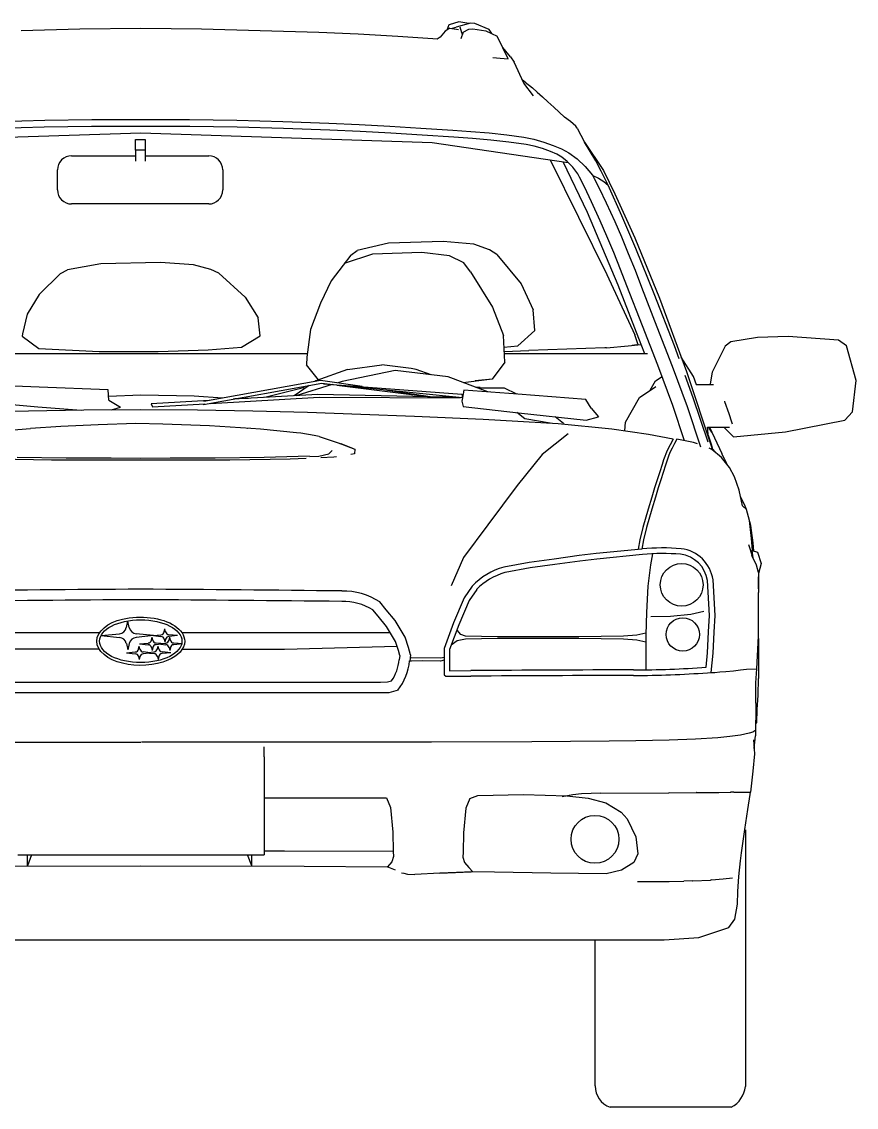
# Model space of a CAD drawing. Header units: millimetres. Extents: x 1343 to 64046, y 44602 to 77982.
# Drawn here: x 53527 to 54723, y 61506 to 63060 of the extents above; entities that cross this region are included whole.
import ezdxf

# ---------------------------------------------------------------- set-up
doc = ezdxf.new("R2010")
doc.units = ezdxf.units.MM

# ---------------------------------------------------------------- blocks, each defined once
blk = doc.blocks.new('A$C198F42C1')
at = {"linetype": 'Continuous'}
for p, q in [((938.1, 1543.2), (853.8, 1540.9)), ((1025.1, 1544.1), (938.1, 1543.2)), ((1112.1, 1543.2), (1025.1, 1544.1)), ((1196.4, 1540.9), (1112.1, 1543.2)), ((1280.5, 1538.4), (1196.4, 1540.9)), ((1461, 1540.4), (1454.2, 1532)), ((1468, 1544.6), (1461, 1540.4)), ((1466.7, 1549.3), (1463.5, 1541.9)), ((1466.7, 1549.3), (1467.1, 1549.7)), ((1480.9, 1554), (1467.1, 1549.7)), ((1468, 1544.6), (1471.4, 1544.2)), ((1470.9, 1544.3), (1471.6, 1544.5)), ((1471.4, 1544.2), (1480.4, 1542.7)), ((1471.6, 1544.5), (1477.2, 1546.2)), ((1497.7, 1552), (1477.2, 1546.2)), ((1495.3, 1551.3), (1480.9, 1554)), ((1482.3, 1546.5), (1484.7, 1538.7)), ((1487.1, 1538.9), (1483.7, 1529.3)), ((1484.7, 1538.7), (1485.7, 1534.8)), ((1487.1, 1538.9), (1495.2, 1543.3)), ((1495.2, 1543.3), (1500.8, 1543.9)), ((1503.7, 1551.4), (1497.7, 1552)), ((1500.8, 1543.9), (1519.5, 1541)), ((1524.1, 1542.8), (1503.7, 1551.4)), ((1519.5, 1541), (1535.7, 1533.2)), ((1527.9, 1537), (1524.1, 1542.8)), ((1336.7, 1536.3), (1280.5, 1538.4)), ((1393.2, 1533), (1336.7, 1536.3)), ((1450.5, 1529), (1393.2, 1533)), ((1454.2, 1532), (1449.6, 1529.1)), ((1551.6, 1500.8), (1535.7, 1533.2)), ((1554.9, 1503.9), (1543.7, 1516.9)), ((1529.4, 1502.8), (1539.8, 1501.9)), ((1539.8, 1501.9), (1551.6, 1500.8)), ((1554.9, 1503.9), (1559.9, 1496)), ((1574, 1466), (1559.9, 1496)), ((1576, 1467.2), (1572.1, 1470.1)), ((1587.7, 1447.8), (1574, 1466)), ((1576, 1467.2), (1586.2, 1459.1)), ((1592.8, 1453.3), (1586.2, 1459.1)), ((1592.8, 1453.3), (1600.5, 1446.5)), ((1600.5, 1446.5), (1608.4, 1439.2)), ((1608.4, 1439.2), (1616.9, 1431.6)), ((1624.5, 1424.4), (1616.9, 1431.6)), ((1624.5, 1424.4), (1632.4, 1417.2)), ((1640.9, 1410.9), (1632.4, 1417.2)), ((887, 1402.9), (820.5, 1401.2)), ((821.3, 1411.3), (887.6, 1413)), ((954.8, 1403.8), (887, 1402.9)), ((887.6, 1413), (955.2, 1413.9)), ((1025.1, 1403.9), (954.8, 1403.8)), ((955.2, 1413.9), (1025.1, 1414)), ((1025.1, 1414), (1094.9, 1413.9)), ((1095.4, 1403.8), (1025.1, 1403.9)), ((1094.9, 1413.9), (1162.6, 1413)), ((1163.2, 1402.9), (1095.4, 1403.8)), ((1162.6, 1413), (1228.9, 1411.3)), ((1229.7, 1401.2), (1163.2, 1402.9)), ((1228.9, 1411.3), (1294.7, 1408.8)), ((1295.9, 1398.7), (1229.7, 1401.2)), ((1294.7, 1408.8), (1338.2, 1406.8)), ((1339.7, 1396.6), (1295.9, 1398.7)), ((1338.2, 1406.8), (1382, 1404.5)), ((1382, 1404.5), (1426.5, 1401.8)), ((1426.5, 1401.8), (1472, 1398.9)), ((1472, 1398.9), (1498.1, 1397)), ((1648.3, 1404.4), (1640.9, 1410.9)), ((1650.5, 1401.4), (1648.3, 1404.4)), ((1650.5, 1401.4), (1661, 1381.5)), ((594.8, 1381.3), (1025.1, 1394.9)), ((1017.8, 1385.2), (1031.4, 1385.2)), ((1017.8, 1369.9), (1017.8, 1385.2)), ((1025.1, 1394.9), (1442.7, 1380.9)), ((1031.4, 1385.2), (1031.4, 1369.9)), ((1383.6, 1394.3), (1339.7, 1396.6)), ((1428.2, 1391.7), (1383.6, 1394.3)), ((1473.8, 1388.7), (1428.2, 1391.7)), ((1500.6, 1386.8), (1473.8, 1388.7)), ((1498.1, 1397), (1524.1, 1394.7)), ((1526.8, 1384.4), (1500.6, 1386.8)), ((1524.1, 1394.7), (1549.4, 1391.9)), ((1552.4, 1381.7), (1526.8, 1384.4)), ((1549.4, 1391.9), (1573.7, 1388.7)), ((1573.7, 1388.7), (1588.1, 1385.7)), ((1588.1, 1385.7), (1602.4, 1381.5)), ((1017.8, 1369.9), (1017.8, 1354.5)), ((1031.4, 1369.9), (1017.8, 1369.9)), ((1031.4, 1369.9), (1031.4, 1354.5)), ((1442.7, 1380.9), (1637.4, 1352.3)), ((1577.2, 1378.3), (1552.4, 1381.7)), ((1588.5, 1375.9), (1577.2, 1378.3)), ((1600.5, 1372.3), (1588.5, 1375.9)), ((1611.9, 1368.1), (1600.5, 1372.3)), ((1602.4, 1381.5), (1615.9, 1376.7)), ((1621.4, 1364.2), (1611.9, 1368.1)), ((1615.9, 1376.7), (1627.8, 1371.8)), ((1627.8, 1371.8), (1638.4, 1366.1)), ((1661, 1381.5), (1688.2, 1340.9)), ((1676.9, 1354.7), (1661, 1381.5)), ((926, 1361.9), (1017.8, 1361.9)), ((1031.4, 1361.9), (1122.6, 1361.9)), ((1611.8, 1356.1), (1692.8, 1192.2)), ((1628.2, 1360.2), (1621.4, 1364.2)), ((1635.9, 1353.8), (1628.2, 1360.2)), ((1665, 1280.7), (1630.4, 1353.4)), ((1643.9, 1345.6), (1635.9, 1353.8)), ((1638.4, 1366.1), (1650.2, 1357.5)), ((1650.2, 1357.5), (1661.8, 1346.8)), ((1684.8, 1340.1), (1676.9, 1354.7)), ((906, 1313.1), (906, 1341.9)), ((1142.6, 1341.9), (1142.6, 1313.1)), ((1651.3, 1336.3), (1643.9, 1345.6)), ((1661.8, 1346.8), (1672.2, 1334.4)), ((1694.5, 1320), (1684.8, 1340.1)), ((1688.2, 1340.9), (1704.3, 1307.6)), ((1653.9, 1331.4), (1651.3, 1336.3)), ((1660.8, 1317.5), (1653.9, 1331.4)), ((1672.2, 1334.4), (1674.7, 1329.5)), ((1672.8, 1333.3), (1672.7, 1333.6)), ((1672.7, 1333.6), (1680.8, 1330.1)), ((1674.7, 1329.5), (1681.6, 1315.8)), ((1680.8, 1330.1), (1688.5, 1325.4)), ((1688.5, 1325.4), (1694.5, 1320)), ((1671, 1296.2), (1660.8, 1317.5)), ((1681.6, 1315.8), (1691.7, 1294.7)), ((1714.3, 1276.2), (1694.5, 1320)), ((1704.3, 1307.6), (1732.9, 1244.8)), ((1122.6, 1293.1), (926, 1293.1)), ((1683.5, 1269), (1671, 1296.2)), ((1691.7, 1294.7), (1704.1, 1267.8)), ((1709, 1177), (1665, 1280.7)), ((1727.2, 1246.1), (1714.3, 1276.2)), ((1693, 1247), (1683.5, 1269)), ((1704.1, 1267.8), (1713.6, 1245.9)), ((1702.8, 1223.6), (1693, 1247)), ((1713.6, 1245.9), (1723.4, 1222.4)), ((1734.3, 1229.5), (1727.2, 1246.1)), ((1732.9, 1244.8), (1768.4, 1158)), ((1380.1, 1237.2), (1335.3, 1226.6)), ((1458.4, 1239.3), (1380.1, 1237.2)), ((1502.1, 1235.4), (1458.4, 1239.3)), ((1524.8, 1227.2), (1502.1, 1235.4)), ((1760.7, 1164.2), (1734.3, 1229.5)), ((1326.1, 1220), (1315.1, 1205.7)), ((1357.1, 1221.1), (1316.5, 1207.9)), ((1326.1, 1220), (1335.3, 1226.6)), ((1427.9, 1223.6), (1357.1, 1221.1)), ((1467.4, 1218.8), (1427.9, 1223.6)), ((1488, 1208.7), (1467.4, 1218.8)), ((1535.4, 1220.8), (1524.8, 1227.2)), ((1535.4, 1220.8), (1570.3, 1178.6)), ((1712.5, 1199.5), (1702.8, 1223.6)), ((1723.4, 1222.4), (1733.2, 1198.2)), ((910.2, 1193.5), (920.2, 1198.8)), ((967.8, 1207.4), (920.2, 1198.8)), ((1053.5, 1209.2), (967.8, 1207.4)), ((1100.8, 1206), (1053.5, 1209.2)), ((1125.4, 1199.4), (1100.8, 1206)), ((1137, 1194.1), (1125.4, 1199.4)), ((1315.1, 1205.7), (1297.7, 1183.1)), ((1497.6, 1196), (1488, 1208.7)), ((1721.7, 1175.7), (1712.5, 1199.5)), ((1733.2, 1198.2), (1742.4, 1174.2)), ((910.2, 1193.5), (879.5, 1163.5)), ((1137, 1194.1), (1174.8, 1159.9)), ((1297.7, 1183.1), (1282.6, 1150.9)), ((1497.6, 1196), (1529.2, 1145.3)), ((1692.8, 1192.2), (1733.1, 1105.6)), ((1570.3, 1178.6), (1587.4, 1141.7)), ((1742, 1091.9), (1709, 1177)), ((1743.7, 1118.7), (1721.7, 1175.7)), ((1742.4, 1174.2), (1764.5, 1117.2)), ((879.5, 1163.5), (862.3, 1135.1)), ((1174.8, 1159.9), (1193.3, 1129.9)), ((1282.6, 1150.9), (1268.3, 1113.2)), ((1789.7, 1089.8), (1760.7, 1164.2)), ((1768.4, 1158), (1807, 1053.1)), ((862.3, 1135.1), (855.9, 1107.4)), ((1529.2, 1145.3), (1544.6, 1105)), ((1589.6, 1112), (1587.4, 1141.7)), ((1196, 1104.2), (1193.3, 1129.9)), ((855.9, 1107.4), (855.5, 1103.9)), ((855.5, 1103.9), (879.3, 1086.3)), ((1169.6, 1087.9), (1196, 1104.2)), ((1268.3, 1113.2), (1262.9, 1073.7)), ((1546.6, 1066.7), (1544.6, 1105)), ((1565.5, 1090.1), (1589.6, 1112)), ((1737.5, 1091.4), (1733.1, 1105.6)), ((1765.9, 1062.4), (1743.7, 1118.7)), ((1764.5, 1117.2), (1786.6, 1060.9)), ((1952.4, 1103.5), (1908.8, 1101.9)), ((2024.5, 1098.3), (1952.4, 1103.5)), ((1121.7, 1084.5), (1169.6, 1087.9)), ((1545.5, 1088.2), (1565.5, 1090.1)), ((1692.2, 1087.2), (1723.3, 1089.8)), ((1723.3, 1089.8), (1742, 1091.9)), ((1735.9, 1091.3), (1729.3, 1090.4)), ((1747.2, 1078.6), (1742, 1091.9)), ((1796.4, 1071.2), (1789.7, 1089.8)), ((1862.4, 1089.5), (1843.7, 1052.4)), ((1870.3, 1095.9), (1862.4, 1089.5)), ((1908.8, 1101.9), (1870.3, 1095.9)), ((2036.3, 1089.8), (2024.5, 1098.3)), ((2050.2, 1040.2), (2036.3, 1089.8)), ((916.5, 1078.6), (810.2, 1078.6)), ((879.3, 1086.3), (965.7, 1082.1)), ((1025.1, 1078.6), (916.5, 1078.6)), ((965.7, 1082.1), (1049.9, 1081.9)), ((1133.6, 1078.6), (1025.1, 1078.6)), ((1049.9, 1081.9), (1121.7, 1084.5)), ((1240, 1078.6), (1133.6, 1078.6)), ((1263.6, 1078.6), (1240, 1078.6)), ((1262.9, 1073.7), (1262.5, 1063)), ((1545.8, 1081.8), (1581.3, 1083.2)), ((1600.1, 1078.6), (1546, 1078.6)), ((1689.9, 1087.1), (1581.3, 1083.2)), ((1676.2, 1078.6), (1600.1, 1078.6)), ((1751.1, 1078.6), (1676.2, 1078.6)), ((1692.2, 1087.2), (1689.9, 1087.1)), ((1817.1, 1046), (1799.4, 1073.7)), ((1279.6, 1041.4), (1262.5, 1063)), ((1321.4, 1056.2), (1370.4, 1062.8)), ((1412.3, 1057.7), (1370.4, 1062.8)), ((1419.5, 1056.2), (1412.3, 1057.7)), ((1546.6, 1066.7), (1528.6, 1042.4)), ((1787.4, 1004.6), (1765.9, 1062.4)), ((1786.6, 1060.9), (1808.1, 1003)), ((1321.4, 1056.2), (1276, 1040.1)), ((1389.6, 1054.8), (1313.9, 1038.9)), ((1465.3, 1045.6), (1389.6, 1054.8)), ((1441.2, 1048.5), (1419.5, 1056.2)), ((1522.4, 1024.1), (1465.3, 1045.6)), ((1487, 1037.4), (1524.8, 1042.4)), ((1528.6, 1042.4), (1504.4, 1039.7)), ((1762.5, 1039.9), (1771.9, 1046.2)), ((1816.6, 1015.8), (1805.1, 1047.5)), ((1807, 1053.1), (1843.4, 944.2)), ((1821.4, 1034), (1817.1, 1046)), ((1843.7, 1052.4), (1841, 1035.7)), ((879.8, 1031), (801.3, 1034)), ((978.5, 1026.8), (879.8, 1031)), ((979.3, 1012.1), (978.5, 1026.8)), ((1115, 1005.8), (1284.5, 1036.6)), ((1282.6, 1040.6), (1115.5, 1010.3)), ((1258.3, 1029.9), (1202.8, 1016.1)), ((1266.2, 1033.3), (1245, 1018.5)), ((1299.5, 1034.5), (1247.3, 1018.6)), ((1259.6, 1028.7), (1258.3, 1029.9)), ((1258.3, 1029.9), (1261.3, 1029.9)), ((1276, 1040.1), (1274.6, 1039.1)), ((1342.4, 1031.6), (1282.6, 1040.6)), ((1284.5, 1036.6), (1296.1, 1035.1)), ((1486.1, 1015.4), (1286.9, 1035.8)), ((1286.9, 1035.8), (1484.9, 1020.7)), ((1306, 1033.9), (1439.8, 1016.9)), ((1313.9, 1038.9), (1307.3, 1036.9)), ((1439.8, 1016.9), (1372.4, 1027.1)), ((1487.8, 1026.7), (1486, 1016)), ((1565.2, 1020.9), (1487.8, 1026.7)), ((1511.2, 1030.5), (1505.4, 1030.5)), ((1511.2, 1028.3), (1511.2, 1030.5)), ((1511.2, 1030), (1545.8, 1030)), ((1545.8, 1030), (1563.3, 1021.1)), ((1739.6, 1016.1), (1763, 1031.9)), ((1755.1, 1026.5), (1762.5, 1039.9)), ((1822.4, 1034), (1820.6, 1034)), ((1845.4, 1034), (1822.4, 1034)), ((1841, 1035.7), (1841.5, 1034)), ((2044.5, 995.7), (2050.2, 1040.2)), ((1025.1, 1019.3), (979, 1017.6)), ((979.3, 1012.1), (996, 1002.2)), ((1101.7, 1017.8), (1025.1, 1019.3)), ((1123.1, 1011.6), (1040, 1006.9)), ((1142.5, 1015.2), (1101.7, 1017.8)), ((1124.9, 1007.6), (1280.9, 1016.4)), ((1279, 1020.4), (1157.7, 1013.6)), ((1179.7, 1014.8), (1160.1, 1014)), ((1437.4, 1017.2), (1279, 1020.4)), ((1280.9, 1016.4), (1482.7, 1015.8)), ((1476.2, 1016.4), (1437.8, 1017.2)), ((1484.9, 1020.7), (1486.1, 1015.4)), ((1485.9, 1015.4), (1485.1, 1010.6)), ((1485.1, 1010.6), (1486.9, 1003.1)), ((1486, 1016.2), (1485.9, 1016.2)), ((1662.8, 1013.3), (1565.2, 1020.9)), ((1670.5, 1000.9), (1662.8, 1013.3)), ((1719.7, 980.8), (1739.6, 1016.1)), ((1838.1, 952.3), (1816.6, 1015.8)), ((1862, 1009.9), (1861.8, 1010.8)), ((864.5, 996.5), (786.4, 994.4)), ((799, 1009.5), (877.8, 1002.8)), ((943.8, 997.9), (864.5, 996.5)), ((877.8, 1002.8), (939.9, 997.9)), ((1025.1, 998.4), (943.8, 997.9)), ((983.5, 998.2), (996, 1002.2)), ((1106.3, 997.9), (1025.1, 998.4)), ((1040, 1006.9), (1041.9, 1002.9)), ((1041.9, 1002.9), (1117.1, 1007.2)), ((1185.6, 996.5), (1106.3, 997.9)), ((1114.5, 1007), (1115, 1005.8)), ((1263.8, 994.4), (1185.6, 996.5)), ((1486.9, 1003.1), (1566.4, 994.1)), ((1670.5, 1000.9), (1681, 988.6)), ((1804.1, 954.2), (1787.4, 1004.6)), ((1808.1, 1003), (1827.2, 945.3)), ((1867.9, 992.5), (1862, 1009.9)), ((2033.6, 983.4), (2044.5, 995.7)), ((1340.3, 991.7), (1263.8, 994.4)), ((1417.1, 988.7), (1340.3, 991.7)), ((1515.8, 984.6), (1417.1, 988.7)), ((1623.1, 978.4), (1515.8, 984.6)), ((1575.3, 985.5), (1564, 994.4)), ((1566.4, 994.1), (1663.2, 983.6)), ((1611.8, 979.1), (1575.3, 985.5)), ((1630.7, 978.8), (1618.7, 988.4)), ((1663.2, 983.6), (1681, 988.6)), ((1718.5, 968.2), (1719.7, 980.8)), ((1871.9, 980.5), (1867.9, 992.5)), ((1872.9, 977.7), (1871.9, 980.5)), ((1948.8, 966.8), (2033.6, 983.4)), ((830.8, 968.9), (867.1, 971.9)), ((910.9, 974.7), (867.1, 971.9)), ((964.3, 977), (910.9, 974.7)), ((1018, 978.6), (964.3, 977)), ((1056.8, 978), (1018, 978.6)), ((1123.5, 975.4), (1056.8, 978)), ((1183, 971.9), (1123.5, 975.4)), ((1178.3, 972.1), (1178.4, 972.1)), ((1196.6, 970.7), (1183, 971.9)), ((1248.1, 965.5), (1196.6, 970.7)), ((1254.6, 964.9), (1248.1, 965.5)), ((1273.6, 961.6), (1254.6, 964.9)), ((1637.2, 964.2), (1600.1, 934.3)), ((1700.2, 970.9), (1623.1, 978.4)), ((1630.7, 978.8), (1630.9, 977.7)), ((1752.6, 963.1), (1700.2, 970.9)), ((1838.4, 959.2), (1837, 973.8)), ((1837, 973.8), (1868.4, 973.8)), ((1843.3, 966.4), (1838.6, 973.8)), ((1838.6, 973.8), (1843.3, 966.3)), ((1838.7, 973.6), (1838.7, 973.7)), ((1840, 973.8), (1857.7, 935.7)), ((1840.8, 970.4), (1840.7, 970.4)), ((1840.8, 970.2), (1840.8, 970.3)), ((1860.2, 973.8), (1860.4, 973.4)), ((1860.4, 973.4), (1874.1, 959.7)), ((1874.1, 959.7), (1948.8, 966.8)), ((1280.7, 960), (1273.6, 961.6)), ((1280.7, 960), (1312.4, 949.5)), ((1305.2, 951.9), (1307.8, 951.1)), ((1307.8, 951.1), (1312, 949.6)), ((1330.1, 942.5), (1312.4, 949.5)), ((1313.3, 949.1), (1331.7, 942.2)), ((1787.9, 956.4), (1752.6, 963.1)), ((1787.9, 956.4), (1779.4, 940)), ((1789.9, 950.2), (1786.3, 943.7)), ((1793.1, 956.5), (1789.9, 950.2)), ((1816.8, 951.5), (1793.1, 956.5)), ((1822.7, 949.6), (1816.8, 951.5)), ((1838.1, 962.3), (1838.2, 961.9)), ((1838.2, 961.9), (1842.9, 947.8)), ((1280.3, 932.2), (1294.8, 935.3)), ((1294.8, 935.3), (1299.3, 940.4)), ((1331.5, 935.3), (1326.1, 934.5)), ((1331.7, 941.5), (1330.1, 942.5)), ((1331.7, 942.2), (1331.5, 935.3)), ((1600.1, 934.3), (1564.3, 890.1)), ((1779.4, 940), (1774.2, 926.9)), ((1783.2, 937.1), (1781.2, 931.9)), ((1786.3, 943.7), (1783.2, 937.1)), ((1843.4, 941.4), (1839.3, 943.4)), ((1843.4, 944.2), (1842.2, 942)), ((1842.9, 947.8), (1844.4, 941.9)), ((1857.1, 930.2), (1843.4, 941.4)), ((1844.4, 941.9), (1847.3, 938.2)), ((1857.7, 935.7), (1857.7, 935.6)), ((1861.2, 928.3), (1857.7, 935.6)), ((897.3, 926.5), (810.8, 927.9)), ((848.1, 930.8), (918.5, 929.9)), ((1025.1, 926.3), (897.3, 926.5)), ((918.5, 929.9), (982.8, 929.5)), ((982.8, 929.5), (1025.1, 929.4)), ((1025.1, 929.4), (1067.4, 929.5)), ((1152.9, 926.5), (1025.1, 926.3)), ((1067.4, 929.5), (1131.6, 929.9)), ((1131.6, 929.9), (1202.1, 930.8)), ((1239.4, 927.9), (1152.9, 926.5)), ((1202.1, 930.8), (1266.9, 932.3)), ((1261.9, 928.9), (1239.4, 927.9)), ((1267.2, 931.6), (1280.3, 932.2)), ((1301.6, 930.7), (1282.9, 929.8)), ((1305.7, 931.3), (1301.6, 930.7)), ((1771.9, 920.1), (1768.8, 909.8)), ((1774.2, 926.9), (1771.9, 920.1)), ((1776.3, 917.8), (1774.1, 910.2)), ((1781.2, 931.9), (1776.3, 917.8)), ((1868.7, 916), (1857.1, 930.2)), ((1862.3, 926.2), (1861.2, 928.3)), ((1864.6, 921.1), (1862.3, 926.2)), ((1768.8, 909.8), (1764.6, 896.9)), ((1774.1, 910.2), (1769.8, 896.9)), ((1875.7, 902.4), (1868.7, 916)), ((1882.2, 883.2), (1875.7, 902.4)), ((1564.3, 890.1), (1522.4, 833.9)), ((1761.3, 886.7), (1757.2, 873.6)), ((1764.6, 896.9), (1761.3, 886.7)), ((1766.5, 886.7), (1762.3, 873.6)), ((1769.8, 896.9), (1766.5, 886.7)), ((1757.2, 873.6), (1752, 856.2)), ((1762.3, 873.6), (1757.1, 856.2)), ((1887.1, 860.8), (1882.2, 883.2)), ((1891.1, 860.4), (1884.1, 874.4)), ((1752, 856.2), (1744.6, 830)), ((1757.1, 856.2), (1749.8, 830.1)), ((1893.1, 855.9), (1887.1, 860.8)), ((1893.1, 855.8), (1891.1, 860.4)), ((1897, 840.1), (1893.1, 855.9)), ((1900.2, 814.2), (1897, 840.1)), ((1522.4, 833.9), (1487.4, 786.9)), ((1744.6, 830), (1740.3, 812.2)), ((1749.8, 830.1), (1745.5, 812.2)), ((1897.1, 839.2), (1898.6, 832.8)), ((1898.6, 832.8), (1902.1, 808.1)), ((1740.3, 812.2), (1737.9, 799.1)), ((1745.5, 812.2), (1743.1, 799.1)), ((1901.4, 797.1), (1900.2, 814.2)), ((1677.4, 792.7), (1653.2, 789.7)), ((1743.1, 799.1), (1677.4, 792.7)), ((1901.9, 787.3), (1896, 805.3)), ((1901, 797.2), (1908.8, 794.5)), ((1902.2, 786.6), (1901, 797)), ((1902.1, 808.1), (1902.9, 796.6)), ((1908.8, 794.5), (1913.9, 778.3)), ((1487.4, 786.9), (1469.8, 746.6)), ((1581.5, 779.9), (1545.2, 773.2)), ((1617.4, 784.8), (1581.5, 779.9)), ((1653.2, 789.7), (1617.4, 784.8)), ((1654.2, 781.7), (1618.4, 776.9)), ((1678.3, 784.7), (1654.2, 781.7)), ((1743.9, 791.2), (1678.3, 784.7)), ((1758, 792.3), (1755.4, 776.3)), ((1907.2, 775.8), (1900.7, 789.7)), ((1913.9, 778.3), (1910.2, 764.1)), ((1582.8, 772), (1547, 765.4)), ((1618.4, 776.9), (1582.8, 772)), ((1755.4, 776.3), (1751.6, 745.9)), ((1910.2, 765.4), (1907.2, 775.8)), ((1910.2, 765.4), (1910.3, 736.7)), ((1500.1, 746.2), (1488.4, 729.3)), ((1839.8, 704.1), (1836.9, 754)), ((1847.8, 704.1), (1844.9, 754.8)), ((1910.2, 742.2), (1910.2, 759.4)), ((1506.4, 741.1), (1495.5, 725.5)), ((1751.6, 745.9), (1749.6, 708.5)), ((1910.3, 720.5), (1910.3, 737.1)), ((1376.7, 712.3), (1367.7, 723.4)), ((1488.4, 729.3), (1473.4, 693.6)), ((1495.5, 725.5), (1480.8, 690.6)), ((1910.2, 683.8), (1910.3, 720.5)), ((1365.1, 702.8), (1357.6, 712.1)), ((1377.1, 688), (1365.1, 702.8)), ((1389.4, 696.6), (1376.7, 712.3)), ((1749.6, 708.5), (1748.5, 676.5)), ((1784, 702.7), (1755.8, 702.3)), ((1813.3, 705.4), (1784, 702.7)), ((1831.8, 709.6), (1813.3, 705.4)), ((1838.6, 680.5), (1839.8, 704.1)), ((1846.6, 680), (1847.8, 704.1)), ((1004.6, 686.7), (1006.7, 695.7)), ((1008.7, 686.7), (1006.7, 695.7)), ((1058.8, 680.7), (1059.8, 684.9)), ((1060.8, 680.7), (1059.8, 684.9)), ((1390.2, 666.6), (1377.1, 688)), ((1404, 672.9), (1389.4, 696.6)), ((1473.4, 693.6), (1459.6, 656.5)), ((1480.8, 690.6), (1467.6, 655.1)), ((1910.3, 671.8), (1910.3, 689.3)), ((966, 679.3), (667.7, 679.3)), ((968.3, 675.3), (994.6, 677.9)), ((968.3, 675.3), (994.6, 672.7)), ((1043.4, 675.5), (1018.8, 677.9)), ((1043.4, 675.2), (1018.8, 672.7)), ((1040.5, 668.8), (1041.5, 673)), ((1042.5, 668.8), (1041.5, 673)), ((1043.4, 675.5), (1054.1, 676.5)), ((1043.4, 675.2), (1054.1, 674.1)), ((1058.8, 669.9), (1059.8, 665.7)), ((1060.8, 669.9), (1059.8, 665.7)), ((1077.9, 675.3), (1065.5, 676.5)), ((1077.9, 675.3), (1065.5, 674.1)), ((1065.8, 668.8), (1066.8, 673)), ((1067.7, 668.8), (1066.8, 673)), ((1382.4, 679.3), (1084.2, 679.3)), ((1408.7, 658.1), (1404, 672.9)), ((1483.6, 676.9), (1478.5, 683.1)), ((1490.5, 669.9), (1478.5, 667.6)), ((1490.5, 674.5), (1483.6, 676.9)), ((1536.4, 673.4), (1490.5, 674.5)), ((1536.4, 671.1), (1490.5, 669.9)), ((1652.8, 673.4), (1536.4, 673.4)), ((1652.8, 671.1), (1536.4, 671.1)), ((1716.5, 674.2), (1652.8, 673.4)), ((1716.5, 670.3), (1652.8, 671.1)), ((1735.8, 675.7), (1716.5, 674.2)), ((1735.8, 668.8), (1716.5, 670.3)), ((1748.5, 678.8), (1735.8, 675.7)), ((1748.5, 665.7), (1735.8, 668.8)), ((1748.5, 676.5), (1748.5, 647.2)), ((1836.9, 650.6), (1838.6, 680.5)), ((1844.9, 650), (1846.6, 680)), ((1907.7, 627.7), (1910.1, 674.3)), ((1910.2, 671.1), (1910.2, 613.9)), ((965.4, 656), (818.9, 656)), ((1004.6, 663.9), (1006.7, 655)), ((1008.7, 663.9), (1006.7, 655)), ((1022.1, 655.9), (1023.1, 660.1)), ((1024.1, 655.9), (1023.1, 660.1)), ((1023.4, 663.4), (1035.8, 664.6)), ((1023.4, 663.4), (1035.8, 662.2)), ((1040.5, 658), (1041.5, 653.8)), ((1042.5, 658), (1041.5, 653.8)), ((1054.1, 663.9), (1047.2, 664.6)), ((1054.1, 662.9), (1047.2, 662.2)), ((1049.1, 656.1), (1050.1, 660.3)), ((1051.1, 656.1), (1050.1, 660.3)), ((1054.1, 663.9), (1061.1, 664.6)), ((1054.1, 662.9), (1061.1, 662.2)), ((1065.8, 658), (1066.8, 653.8)), ((1067.7, 658), (1066.8, 653.8)), ((1084.9, 663.4), (1072.5, 664.6)), ((1084.9, 663.4), (1072.5, 662.2)), ((1084.7, 656), (1231.2, 656)), ((1231.2, 656), (1392.3, 660.3)), ((1394.3, 654), (1390.2, 666.6)), ((1396.2, 646.7), (1394.3, 654)), ((1411.4, 647.8), (1408.7, 658.1)), ((1459.6, 656.5), (1459.6, 619)), ((1467.6, 655.1), (1467.6, 624.9)), ((1478.5, 667.6), (1470, 661.3)), ((1005, 650.5), (1017.4, 651.8)), ((1005, 650.5), (1017.4, 649.3)), ((1022.1, 645.1), (1023.1, 640.9)), ((1024.1, 645.1), (1023.1, 640.9)), ((1035.5, 651.1), (1028.8, 651.8)), ((1037.6, 650.2), (1028.8, 649.3)), ((1035.5, 651.1), (1044.4, 652)), ((1037.6, 650.2), (1044.4, 649.5)), ((1049.1, 645.4), (1050.1, 641.1)), ((1051.1, 645.4), (1050.1, 641.1)), ((1068.2, 650.7), (1055.8, 652)), ((1068.2, 650.7), (1055.8, 649.5)), ((1396.2, 646.7), (1395.5, 640.5)), ((1413, 638.8), (1410.3, 638.8)), ((1411.4, 647.8), (1410.4, 638.8)), ((1412.7, 644), (1454.8, 643.6)), ((1429.1, 638.9), (1413, 638.8)), ((1454.4, 638.8), (1429.1, 638.9)), ((1459.6, 639.9), (1454.4, 638.8)), ((1454.8, 643.6), (1459.6, 644.5)), ((1748.5, 647.2), (1748.5, 626.3)), ((1835.2, 630), (1836.9, 650.6)), ((1842.5, 622.3), (1844.9, 650)), ((1467.6, 624.9), (1498.1, 625.1)), ((1837, 622.1), (1842.5, 622.3)), ((1837, 622.1), (1842.5, 622.3)), ((1842.5, 622.3), (1847.4, 622.6)), ((1847.4, 622.6), (1854.5, 623.1)), ((1854.5, 623.1), (1863.1, 623.9)), ((1863.1, 623.9), (1874.3, 625)), ((1874.3, 625), (1884.2, 626)), ((1884.2, 626), (1892.9, 627)), ((1892.9, 627), (1907.7, 627.7)), ((1906.4, 607.4), (1907.7, 627.6)), ((1025.1, 608.1), (681.7, 608.1)), ((1368.5, 608.1), (1025.1, 608.1)), ((1378.4, 608.5), (1368.5, 608.1)), ((1384.5, 610.2), (1378.4, 608.5)), ((1459.6, 619), (1462.2, 616.9)), ((1462.2, 616.9), (1498.1, 617.1)), ((1906.4, 588), (1906.4, 607.4)), ((1909.5, 589.8), (1910.2, 613.9)), ((1025.1, 593.1), (681.4, 593.1)), ((1368.7, 593.1), (1025.1, 593.1)), ((1380.7, 593.5), (1368.7, 593.1)), ((1393.7, 597.2), (1380.7, 593.5)), ((1906.5, 568.6), (1906.4, 588)), ((1908.4, 569.4), (1909.5, 589.8)), ((1906.4, 540.2), (1906.5, 568.6)), ((1907.7, 550.2), (1908.4, 569.4)), ((1906.4, 550.1), (1907.7, 550.2)), ((1906.6, 550.1), (1906.4, 550.1)), ((1906.4, 550.1), (1906.6, 550.1)), ((1851.8, 528.9), (1819.6, 526.8)), ((1869.1, 530.7), (1851.8, 528.9)), ((1884.1, 532.9), (1869.1, 530.7)), ((1896.9, 535.6), (1884.1, 532.9)), ((1902.1, 537.1), (1896.9, 535.6)), ((1904.7, 539), (1902.1, 537.1)), ((1903.9, 513.5), (1905.7, 531.5)), ((1906.4, 540.2), (1904.7, 539)), ((1905.8, 539.8), (1905.7, 533.5)), ((1905.7, 533.5), (1905.7, 531.5)), ((782.3, 522.6), (1025.1, 522.6)), ((1268.8, 522.6), (1026.1, 522.6)), ((1201.9, 501.8), (1201.9, 516.2)), ((1441.8, 522.6), (1268.8, 522.6)), ((1585.5, 523.1), (1441.8, 522.6)), ((1696, 524.2), (1585.5, 523.1)), ((1734.3, 524.6), (1696, 524.2)), ((1782, 525.5), (1734.3, 524.6)), ((1819.6, 526.8), (1782, 525.5)), ((1903.1, 526), (1904.4, 506.1)), ((1201.9, 501.8), (1201.9, 361.6)), ((1904.4, 506.1), (1902.1, 481)), ((1902.1, 481), (1898.8, 451.3)), ((1821, 450.4), (1853.1, 450.8)), ((1853.1, 450.8), (1869.3, 451)), ((1869.3, 451), (1870.4, 451)), ((1871.5, 451), (1870.4, 451)), ((1874.6, 451), (1871.5, 451)), ((1874.6, 451), (1883, 451.1)), ((1883, 451.1), (1894.4, 451.2)), ((1894.4, 451.2), (1896.9, 451.2)), ((1896.9, 451.2), (1898.8, 451.3)), ((1898.3, 447.8), (1898.8, 451.3)), ((1201.9, 443.1), (1268.2, 443)), ((1268.2, 443), (1377, 443)), ((1377, 443), (1382.9, 429.2)), ((1496.6, 442), (1490.8, 428.2)), ((1496.6, 442), (1508.2, 446.2)), ((1508.2, 446.2), (1573.6, 447.6)), ((1573.6, 447.6), (1635.5, 445.7)), ((1644.1, 447.1), (1628.9, 444.3)), ((1635.5, 445.7), (1666, 442.5)), ((1656.7, 448.9), (1644.1, 447.1)), ((1684, 449.7), (1656.7, 448.9)), ((1666, 442.5), (1691.4, 436)), ((1684, 449.7), (1781.8, 450)), ((1691.4, 436), (1713.5, 422.6)), ((1781.8, 450), (1821, 450.4)), ((1782, 450), (1781.8, 450)), ((1821.3, 450.4), (1821, 450.4)), ((1894.9, 426.2), (1898.3, 447.8)), ((1382.9, 429.2), (1386.2, 393.9)), ((1490.8, 428.2), (1487.5, 392.8)), ((1713.5, 422.6), (1721.9, 412.8)), ((1890.6, 397.8), (1894.9, 426.2)), ((1721.9, 412.8), (1734.3, 387.3)), ((1386.2, 393.9), (1386.8, 366.2)), ((1487.5, 392.8), (1486.8, 365.2)), ((1885.9, 364.1), (1890.6, 397.8)), ((1891.5, 397.3), (1891.5, 29.8)), ((1734.3, 387.3), (1737.2, 362.6)), ((849.3, 361.6), (1201.9, 361.6)), ((862.7, 361.6), (862.7, 346)), ((868.9, 361.6), (863, 345.4)), ((868.9, 361.6), (863, 345.4)), ((1184.1, 345.4), (1178.1, 361.6)), ((1184.4, 353.9), (1184.4, 361.6)), ((1231.3, 366.7), (1201.9, 366.8)), ((1386.8, 366.2), (1231.3, 366.7)), ((1387, 358.9), (1384.7, 351.4)), ((1386.8, 366.2), (1387, 358.9)), ((1486.8, 365.2), (1486.7, 357.8)), ((1486.7, 357.8), (1489, 350.4)), ((1737.2, 362.6), (1731.4, 350.2)), ((1884.5, 352.8), (1885.9, 364.1)), ((790.7, 345.1), (1025.1, 345.6)), ((1025.1, 345.6), (1259.5, 345.1)), ((1184.4, 345.4), (1184.4, 353.9)), ((1259.5, 345.1), (1378.3, 344.4)), ((1390, 339.6), (1378.3, 344.4)), ((1384.7, 351.4), (1378.5, 344.4)), ((1489, 350.4), (1495.3, 343.3)), ((1501, 337.1), (1495.3, 343.3)), ((1731.4, 350.2), (1714, 339.3)), ((1881.8, 330.4), (1884.5, 352.8)), ((1398.8, 335.5), (1401.8, 334.9)), ((1402, 334.9), (1407.5, 333.7)), ((1407.5, 333.7), (1417.6, 333.4)), ((1417.7, 333.4), (1417.6, 333.4)), ((1453.5, 334.9), (1417.7, 333.4)), ((1500.9, 337.1), (1453.5, 334.9)), ((1453.5, 334.9), (1498.4, 337)), ((1531.8, 336.5), (1501, 337.1)), ((1612.5, 335.1), (1531.8, 336.5)), ((1692, 334.4), (1612.5, 335.1)), ((1714, 339.3), (1692, 334.4)), ((1842.7, 325.4), (1859.6, 326.8)), ((1859.6, 326.8), (1872.6, 328.5)), ((1880.7, 308.8), (1881.8, 330.4)), ((1736.7, 323.1), (1739.5, 323.1)), ((1739.5, 323.1), (1782, 323.4)), ((1782, 323.4), (1803.2, 323.9)), ((1815.4, 324.1), (1803.2, 323.9)), ((1815.7, 324.1), (1815.4, 324.1)), ((1815.7, 324.1), (1816, 324.1)), ((1816, 324.1), (1841.1, 325.3)), ((1842.7, 325.4), (1841.1, 325.3)), ((1880.2, 290.8), (1880.7, 308.8)), ((1876.2, 269.4), (1880.2, 290.8)), ((1867.5, 257.5), (1876.2, 269.4)), ((1824.5, 243), (1867.5, 257.5)), ((508.9, 239.6), (1740.9, 239.6)), ((1676.3, 30.7), (1676.3, 239.6)), ((1740.9, 239.6), (1775.1, 239.6)), ((1775.1, 239.6), (1824.5, 243)), ((1871.2, 0), (1697.4, 0))]:
    blk.add_line(p, q, dxfattribs=at)
for centre, radius in [((1800, 747.9), 30.6), ((1801.6, 676.8), 23.9), ((1675.8, 383.6), 34.3)]:
    blk.add_circle(centre, radius, dxfattribs=at)
for centre, radius, start, end in [((926, 1341.9), 20, 90, 180), ((1122.6, 1341.9), 20, 0, 90), ((926, 1313.1), 20, 180, 270), ((1122.6, 1313.1), 20, 270, 0), ((1773.5, 497.4), 303.3, 85.1263, 95.7606), ((1773.5, 497.4), 295.3, 85.1546, 95.7621), ((1793, 747.6), 52.4, 7.9611, 83.1063), ((1793, 747.6), 44.4, 8.3623, 82.9305), ((1570.1, 680.5), 96, 105.0535, 136.8183), ((1570.1, 680.5), 88, 105.2552, 136.4482), ((1467.6, -65617.2), 66360.3, 90.382118, 90.630759), ((582.5, -65617.2), 66360.3, 89.369241, 89.617882), ((1316, 646), 93, 56.2388, 91.85), ((1467.6, -65617.2), 66345.3, 90.382118, 90.631052), ((582.5, -65617.2), 66345.3, 89.368948, 89.617882), ((1316, 646), 78, 57.8345, 92.0781), ((993.4, 689.3), 11.4, 275.6747, 346.9338), ((1019.9, 689.3), 11.4, 193.0662, 264.3253), ((993.4, 661.3), 11.4, 13.0662, 84.3253), ((1019.9, 661.3), 11.4, 95.6747, 166.9338), ((1035.3, 670), 5.4, 275.6747, 346.9338), ((1047.7, 670), 5.4, 193.0662, 264.3253), ((1053.6, 681.9), 5.4, 275.6747, 346.9338), ((1053.6, 668.7), 5.4, 13.0662, 84.3253), ((1066, 681.9), 5.4, 193.0662, 264.3253), ((1066, 668.7), 5.4, 95.6747, 166.9338), ((1060.5, 670), 5.4, 275.6747, 346.9338), ((1073, 670), 5.4, 193.0662, 264.3253), ((1016.8, 657.1), 5.4, 275.6747, 346.9338), ((1029.3, 657.1), 5.4, 193.0662, 264.3253), ((1035.3, 656.8), 5.4, 13.0662, 84.3253), ((1047.7, 656.8), 5.4, 95.6747, 166.9338), ((1043.8, 657.4), 5.4, 275.6747, 346.9338), ((1056.3, 657.4), 5.4, 193.0662, 264.3253), ((1060.5, 656.8), 5.4, 13.0662, 84.3253), ((1073, 656.8), 5.4, 95.6747, 166.9338), ((1016.8, 643.9), 5.4, 13.0662, 84.3253), ((1029.3, 643.9), 5.4, 95.6747, 166.9338), ((1043.8, 644.1), 5.4, 13.0662, 84.3253), ((1056.3, 644.1), 5.4, 95.6747, 166.9338), ((1327.1, 648.2), 68.8, 326.5323, 353.601), ((1327.1, 648.2), 83.8, 322.5747, 353.601), ((1896.3, -61843.8), 62470.2, 90.151534, 90.365277), ((1727.1, 2155.5), 1529.4, 270.1515, 274.0534), ((1727.1, 2155.5), 1537.4, 270.1515, 274.1024), ((1896.3, -61843.8), 62462.2, 90.151534, 90.365277), ((1707.8, 29.7), 31.5, 178.0787, 250.6499), ((1852.7, 34.5), 39.1, 298.1625, 353.1899)]:
    blk.add_arc(centre, radius, start, end, dxfattribs=at)
blk.add_ellipse((1025.1, 667.2), major_axis=(59, 0), ratio=0.520041, dxfattribs=at)
blk.add_open_spline([(1088.1, 667.2), (1088.1, 675.6), (1082.6, 683.4), (1056.4, 701.1), (1024.2, 705), (978.1, 693.7), (962.1, 681.7), (962.1, 652.8), (977.9, 640.7), (1019.9, 630.4), (1045.9, 632), (1078.3, 645.9), (1088.1, 655.9), (1088.1, 667.2)], degree=3, knots=[0, 0, 0, 0, 0.656767, 0.656767, 2.009981, 2.009981, 3.140237, 3.140237, 4.270492, 4.270492, 5.400748, 5.400748, 6.283185, 6.283185, 6.283185, 6.283185], dxfattribs=at)

msp = doc.modelspace()

# ---------------------------------------------------------------- block references
msp.add_blockref('A$C198F42C1', (52672.5, 61506.2))

doc.saveas('drawing.dxf')
